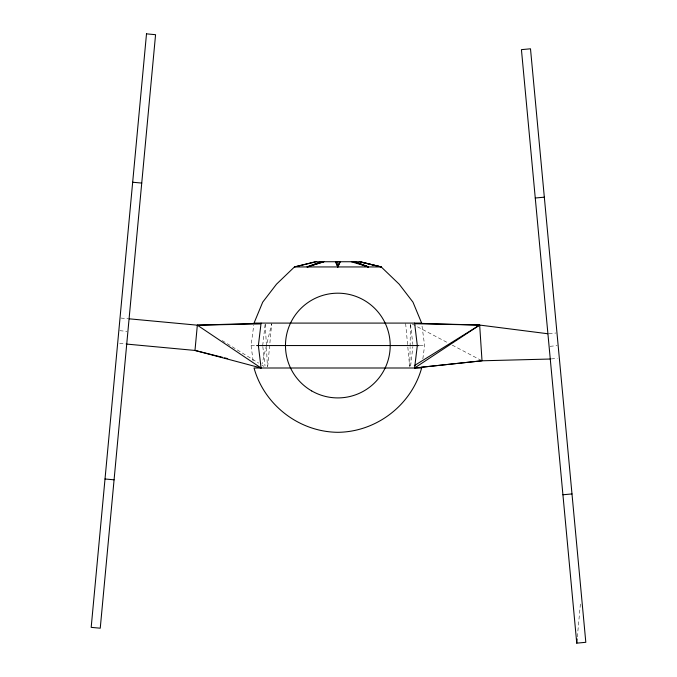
<?xml version="1.0" encoding="UTF-8"?>
<svg xmlns="http://www.w3.org/2000/svg" width="677" height="677" viewBox="0 0 677 677"><rect width="100%" height="100%" fill="white"/><g stroke="black" fill="none" stroke-linecap="round" stroke-linejoin="round"><path stroke-width="0.51" stroke-dasharray="3.38 2.54" d="M409.856 366.342L410.101 347.352M410.118 346.294L410.406 324.148M267.703 366.511L271.689 323.691L262.041 363.972M577.337 636.888L580.544 602.437M262.701 345.549L265.147 324.114M410.651 365.961L412.86 346.565M253.096 360.858L251.074 345.549L253.765 325.129M422.854 358.818L424.606 345.549L421.915 325.129M548.92 333.668L555.978 333.016M550.105 346.302L557.154 345.642M551.281 358.928L557.323 358.37M251.074 345.549L257.497 345.549M419.723 345.549L424.606 345.549M121.022 318.072L128.08 318.723M119.846 330.698L126.895 331.358M119.677 343.425L125.719 343.984M412.276 324.071L447.615 342.672M452.261 345.126L482.016 360.79M222.208 340.573L258.622 363.109M262.177 365.301L263.954 366.401M410.533 324.114L412.86 344.525M262.82 346.565L265.029 365.961M405.641 323.538L409.627 366.359M265.316 324.122L267.407 366.536"/><path stroke-width="1.02" d="M253.765 323.445L197.337 325.18L194.984 350.441L261.077 368L258.369 345.549L261.077 323.09M576.753 643.15L521.434 49.641L530.497 48.795L585.817 642.304L576.753 643.15L577.142 638.978M550.274 359.03L482.016 360.79L414.603 368L417.311 345.549L414.603 323.09M335.428 261.737L337.84 266.941L339.879 261.737M335.809 261.737L337.84 266.941L340.319 261.737M414.603 368L479.663 325.062L547.913 333.761M414.299 365.665L479.663 325.062L482.016 360.79L421.331 367.23M321.211 261.737L307.163 266.941L323.995 261.737M321.964 261.737L307.163 266.941L323.767 261.737M316.294 261.737L294.461 266.941L276.487 284.196L262.701 302.162L254.036 323.09L421.644 323.09L412.978 302.162L399.193 284.196L381.219 266.941L360.299 261.737L315.38 261.737L294.461 266.941L381.219 266.941L359.665 261.737M535.262 198.014L544.333 197.176M562.926 494.769L571.989 493.931M129.087 318.816L197.337 325.18L260.171 323.919M256.634 345.549L419.046 345.549M415.153 323.733L479.663 325.062L420.908 323.386M132.667 182.231L141.738 183.069M126.726 344.085L194.984 350.441L222.564 357.346M105.011 478.986L114.075 479.824M359.385 261.737L381.219 266.941M224.603 357.862L227.667 358.624M351.338 261.737L368.516 266.941L354.562 261.737M353.716 261.737L368.516 266.941L354.52 261.737M197.337 325.18L261.077 368M337.84 261.737L337.84 266.941M146.503 33.85L91.183 627.359L100.247 628.205L155.566 34.696L146.503 33.85M421.644 368C411.328 405.168 376.412 431.96 337.84 432.307C299.268 431.96 264.352 405.168 254.036 368L421.644 368M311.657 390.9A52.366 52.366 0 0 0 390.206 345.549A52.366 52.366 0 0 0 311.657 300.199A52.366 52.366 0 0 0 311.657 390.9"/></g></svg>
